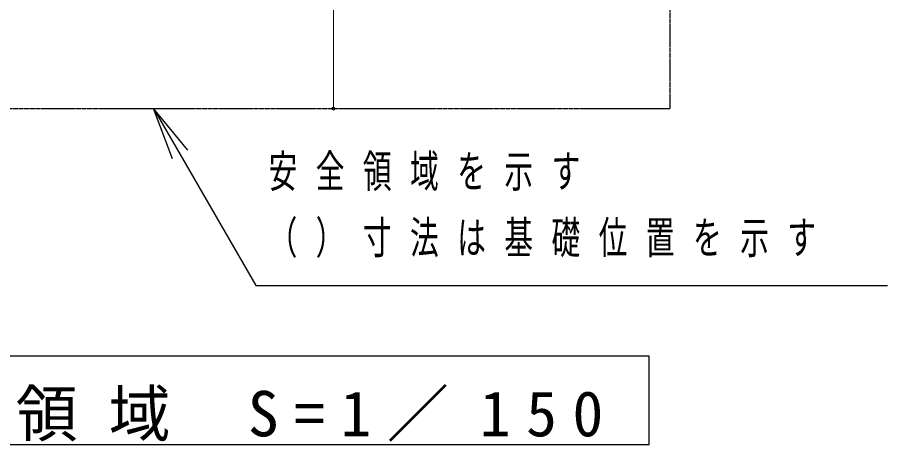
# Model space of a CAD drawing. Units: millimetres, scale not verified. Extents: x -35408 to 50, y -49934 to 13350.
# Drawn here: x -6162 to -3703, y 2678 to 3886 of the extents above; entities that cross this region are included whole.
import ezdxf

# ---------------------------------------------------------------- set-up
doc = ezdxf.new("R2010")
doc.units = ezdxf.units.MM
doc.linetypes.add('USER3', pattern=[8, 3, -1, 1, -1, 1, -1])
doc.layers.add('線', color=2, linetype='Continuous', lineweight=25)
doc.layers.add('補助', color=2, linetype='Continuous', lineweight=25)
doc.styles.add('ＭＳ ゴシック', font='')
doc.styles.get('ＭＳ ゴシック').set_extended_font_data('MS Gothic')

# ---------------------------------------------------------------- blocks, each defined once
blk = doc.blocks.new('dimension_origin')
at = {"color": 0, "linetype": 'Continuous', "lineweight": -2}
blk.add_circle((0, 0), 1.25, dxfattribs=at)

msp = doc.modelspace()

# ---------------------------------------------------------------- linework, layer by layer
at = {"layer": '線', "linetype": 'USER3'}
msp.add_lwpolyline([(-6836.908, 3628.083), (-4316.908, 3628.083), (-4316.908, 5904.75), (-6836.908, 5904.75)], close=True, dxfattribs=at)
at = {"layer": '補助', "lineweight": 13}
msp.add_line((-5268.575, 3628.083), (-5268.575, 4766.417), dxfattribs=at)
at = {"layer": '補助'}
for p, q in [((-5723.559, 3485.68), (-5776.908, 3628.083)), ((-5680.257, 3510.68), (-5776.908, 3628.083)), ((-5776.908, 3628.083), (-5701.908, 3498.18)), ((-5701.908, 3498.18), (-5488.233, 3128.083)), ((-5488.233, 3128.083), (-5438.233, 3128.083)), ((-5438.233, 3128.083), (-3702.86, 3128.083))]:
    msp.add_line(p, q, dxfattribs=at)
msp.add_lwpolyline([(-6776.908, 2928.083), (-6776.908, 2678.083), (-4376.908, 2678.083), (-4376.908, 2928.083)], close=True, dxfattribs=at)

# ---------------------------------------------------------------- block references
at = {"layer": '補助', "lineweight": 13, "xscale": 3.33, "yscale": 3.33, "rotation": 90}
msp.add_blockref('dimension_origin', (-5268.575, 3628.083), dxfattribs=at)

# ---------------------------------------------------------------- texts
at = {"layer": '補助', "style": 'ＭＳ ゴシック'}
for s, insert, char_height, attachment_point in [('\\T1.64;\\W0.65;安全領域を示す', (-5451.983, 3496.833), 91.64, 1), ('\\T1.64;\\W0.65;（）寸法は基礎位置を示す', (-5451.983, 3309.333), 91.64, 1), ('\\T1.5;安全領域\\~S=1／150', (-5576.908, 2686.417), 128.3, 8)]:
    msp.add_mtext(s, dxfattribs=dict(at, insert=insert, char_height=char_height, attachment_point=attachment_point))

doc.saveas('drawing.dxf')
